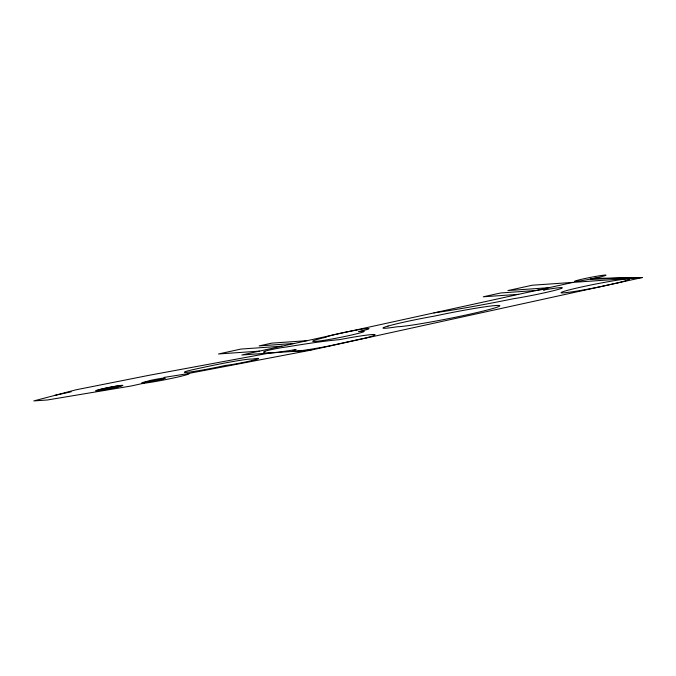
<?xml version="1.0" encoding="UTF-8"?>
<svg xmlns="http://www.w3.org/2000/svg" width="676" height="676" viewBox="0 0 676 676"><rect width="100%" height="100%" fill="white"/><g stroke="black" fill="none" stroke-linecap="round" stroke-linejoin="round"><path stroke-width="1.01" d="M157.897 380.039L160.449 379.464A11.484 0.583 -11.2 0 0 163.381 378.121A11.484 0.583 -11.2 0 0 149.32 380.639L141.436 383.25L144.977 383.106A24.344 1.234 -11.2 0 0 174.307 377.808A24.344 1.234 -11.2 0 0 188.511 373.558L163.955 377.436M165.214 378.442L158.733 379.811A16.047 0.811 -11.2 0 1 142.999 382.363M54.798 395.384L71.166 391.801M573.197 282.365L241.856 354.976L310.859 350.16L642.2 277.557L590.816 278.943M144.233 383.131L131.254 385.979L47.396 399.981L33.8 400.927L75.796 389.849L149.278 375.256L269.538 353.041M187.497 373.651L310.859 350.16M535.519 290.629L537.048 290.35A14.078 0.71 -11.2 0 1 543.504 290.046A31.147 1.572 -11.2 0 1 558.173 289.438A31.147 1.572 -11.2 0 1 513.092 298.8A92.967 4.707 -11.2 0 1 433.941 312.878M548.836 287.706L507.921 290.562L532.282 285.221L642.2 277.557L590.317 279.078M536.153 290.486L500.798 292.953L483.247 296.798L518.61 294.33M307.157 340.662L271.803 343.129L259.128 345.909L294.491 343.442M281.875 346.205L240.952 349.061L218.517 353.97L259.432 351.123M594.407 278.242L635.372 278.03M326.618 336.758L326.018 337.172A35.067 1.774 -11.2 0 0 320.314 340.865A25.13 1.268 -11.2 0 0 354.985 334.214A25.13 1.268 -11.2 0 0 358.702 331.654A21.911 1.107 -11.2 0 0 368.741 328.536A21.911 1.107 -11.2 0 0 352.568 330.801L346.991 331.874A21.911 1.107 -11.2 0 0 331.941 335.195L326.618 336.758M366.569 337.755L328.561 346.087A41.895 2.121 -11.2 0 1 296.08 349.526A76.718 3.879 -11.2 0 1 265 351.697A11.602 0.583 -11.2 0 1 270.535 349.805A11.602 0.583 -11.2 0 1 285.652 347.118A135.47 6.853 -11.2 0 1 339.47 339.648A41.895 2.121 -11.2 0 1 366.569 337.755M617.72 282.847L601.817 286.396A34.865 1.766 -11.2 0 1 561.469 292.319A34.865 1.766 -11.2 0 1 611.797 281.081A34.865 1.766 -11.2 0 1 617.72 282.847M596.283 277.844L588.196 279.501A16.055 0.811 -11.2 0 1 576.332 280.633A16.055 0.811 -11.2 0 1 601.919 275.411A16.055 0.811 -11.2 0 1 596.283 277.844M101.02 390.297A13.85 0.701 -11.2 0 0 122.77 385.523A13.85 0.701 -11.2 0 0 104.138 388.446A13.85 0.701 -11.2 0 0 101.02 390.297M102.127 390.001A11.991 0.608 -11.2 0 0 120.97 385.869A11.991 0.608 -11.2 0 0 104.831 388.404A11.991 0.608 -11.2 0 0 102.127 390.001M251.844 360.578A17.508 0.887 -11.2 0 0 251.903 359.133A31.518 1.597 -11.2 0 0 224.474 363.096A52.187 2.636 -11.2 0 0 187.311 370.997A28.477 1.436 -11.2 0 0 192.897 371.597A28.477 1.436 -11.2 0 0 225.53 365.395A17.508 0.887 -11.2 0 0 251.844 360.578M388.016 326.069A37.602 1.901 -11.2 0 0 397.395 326.728A53.21 2.696 -11.2 0 0 450.715 318.202A53.21 2.696 -11.2 0 0 499.234 306.304A52.382 2.653 -11.2 0 0 434.11 316.157A37.602 1.901 -11.2 0 0 388.016 326.069"/></g></svg>
